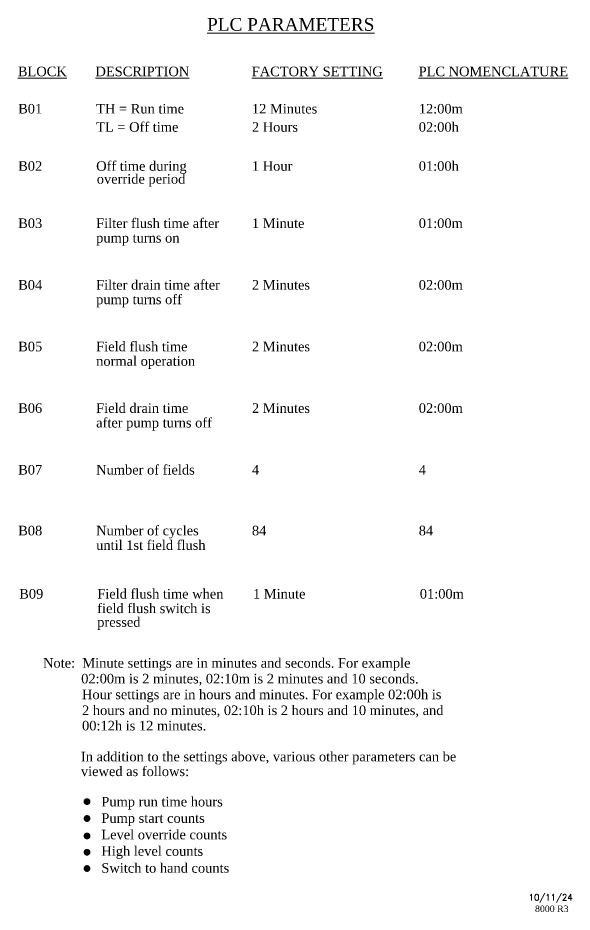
# Model space of a CAD drawing. Extents: x -283 to 170, y -177 to 25.
# Drawn here: x -186.01 to -174.99, y -176.81 to -159.04 of the extents above; entities that cross this region are included whole.
import ezdxf

# ---------------------------------------------------------------- set-up
doc = ezdxf.new("R2010")
doc.units = 0
doc.header["$LTSCALE"] = 0.125
doc.header["$MEASUREMENT"] = 0
doc.layers.get('0').update_dxf_attribs({"linetype": 'CONTINUOUS'})
doc.layers.add('ASHADE', color=7, linetype='CONTINUOUS')
doc.styles.get("Standard").update_dxf_attribs({"font": 'simplex.shx', "height": 0.08})
doc.styles.add('STYLE3', font='Times New Roman.ttf', dxfattribs={"height": 0.0625})
doc.styles.add('TIMES NEW ROMAN', font='Times New Roman.ttf')

msp = doc.modelspace()

# ---------------------------------------------------------------- linework, layer by layer
at = {"lineweight": 5, "const_width": 0.0675}
for points in [[(-184.67, -174.61, 1), (-184.602, -174.61, 1)], [(-184.67, -174.945, 1), (-184.602, -174.945, 1)], [(-184.67, -175.292, 1), (-184.602, -175.292, 1)], [(-184.67, -175.616, 1), (-184.602, -175.616, 1)], [(-184.67, -175.939, 1), (-184.602, -175.939, 1)]]:
    msp.add_lwpolyline(points, format="xyb", close=True, dxfattribs=at)

# ---------------------------------------------------------------- texts
at = {"lineweight": 5, "style": 'TIMES NEW ROMAN'}
for s, height, p in [('%%UPLC PARAMETERS', 0.25312, (-182.249, -159.293)), ('%%UBLOCK', 0.1898, (-186.01, -160.196)), ('%%UDESCRIPTION', 0.18984, (-184.468, -160.196)), ('%%UFACTORY SETTING', 0.18984, (-181.362, -160.196)), ('%%UPLC NOMENCLATURE', 0.18984, (-178.046, -160.196)), ('B01', 0.1898, (-186.004, -160.937)), ('TH = Run time', 0.18984, (-184.454, -160.937)), ('12 Minutes', 0.1898, (-181.358, -160.937)), ('12:00m', 0.1898, (-178.042, -160.937)), ('TL = Off time', 0.18984, (-184.454, -161.3)), ('2 Hours', 0.1898, (-181.358, -161.3)), ('02:00h', 0.1898, (-178.042, -161.3)), ('B02', 0.1898, (-186.004, -162.075)), ('Off time during ', 0.18984, (-184.454, -162.075)), ('1 Hour', 0.1898, (-181.358, -162.075)), ('01:00h', 0.1898, (-178.042, -162.075)), (' override period', 0.18984, (-184.513, -162.332)), ('B03', 0.1898, (-186.004, -163.212)), ('Filter flush time after', 0.18984, (-184.454, -163.212)), ('1 Minute', 0.1898, (-181.358, -163.212)), ('01:00m', 0.1898, (-178.042, -163.212)), ('pump turns on', 0.18984, (-184.454, -163.502)), ('B04', 0.1898, (-186.004, -164.437)), ('Filter drain time after', 0.18984, (-184.454, -164.437)), ('2 Minutes', 0.1898, (-181.358, -164.437)), ('02:00m', 0.1898, (-178.042, -164.437)), ('pump turns off', 0.18984, (-184.454, -164.726)), ('B05', 0.1898, (-186.004, -165.662)), ('Field flush time', 0.18984, (-184.454, -165.662)), ('2 Minutes', 0.1898, (-181.358, -165.662)), ('02:00m', 0.1898, (-178.042, -165.662)), ('normal operation', 0.18984, (-184.454, -165.951)), ('B06', 0.1898, (-186.004, -166.886)), ('Field drain time', 0.18984, (-184.454, -166.886)), ('2 Minutes', 0.1898, (-181.358, -166.886)), ('02:00m', 0.1898, (-178.042, -166.886)), ('after pump turns off', 0.18984, (-184.454, -167.176)), ('Number of fields', 0.18984, (-184.454, -168.111)), ('B07', 0.1898, (-186.004, -168.111)), ('4', 0.19, (-181.358, -168.111)), ('4', 0.19, (-178.042, -168.111)), ('B08', 0.1898, (-186.004, -169.319)), ('Number of cycles', 0.18984, (-184.454, -169.319)), ('84', 0.1898, (-181.358, -169.319)), ('84', 0.1898, (-178.042, -169.319)), ('until 1st field flush', 0.18984, (-184.454, -169.608)), ('B09', 0.1898, (-185.983, -170.576)), ('Field flush time when', 0.18984, (-184.433, -170.576)), ('1 Minute', 0.1898, (-181.337, -170.576)), ('01:00m', 0.1898, (-178.021, -170.576)), ('field flush switch is  ', 0.18984, (-184.433, -170.865)), ('pressed', 0.1898, (-184.433, -171.137)), ('Note:  Minute settings are in minutes and seconds. For example', 0.18984, (-185.509, -171.949)), ('    02:00m is 2 minutes, 02:10m is 2 minutes and 10 seconds. ', 0.18984, (-185.038, -172.261)), ('Hour settings are in hours and minutes. For example 02:00h is ', 0.18984, (-184.735, -172.575)), ('2 hours and no minutes, 02:10h is 2 hours and 10 minutes, and', 0.18984, (-184.735, -172.89)), ('00:12h is 12 minutes.', 0.18984, (-184.735, -173.195)), ('In addition to the settings above, various other parameters can be', 0.18984, (-184.757, -173.81)), ('viewed as follows:', 0.18984, (-184.757, -174.103)), ('  Pump run time hours', 0.18984, (-184.494, -174.706)), ('  Pump start counts', 0.18984, (-184.494, -175.033)), ('  Level override counts', 0.18984, (-184.494, -175.36)), ('  High level counts', 0.18984, (-184.494, -175.687)), ('  Switch to hand counts', 0.18984, (-184.494, -176.023))]:
    msp.add_text(s, height=height, dxfattribs=at).set_placement(p)
at = {"layer": 'ASHADE', "lineweight": 5}
msp.add_text('10/11/24', height=0.1243, dxfattribs=at).set_placement((-175.857, -176.574))
at = {"layer": 'ASHADE', "lineweight": 5, "style": 'STYLE3'}
msp.add_text('8000 R3', height=0.1294, dxfattribs=at).set_placement((-175.732, -176.804))

doc.saveas('drawing.dxf')
